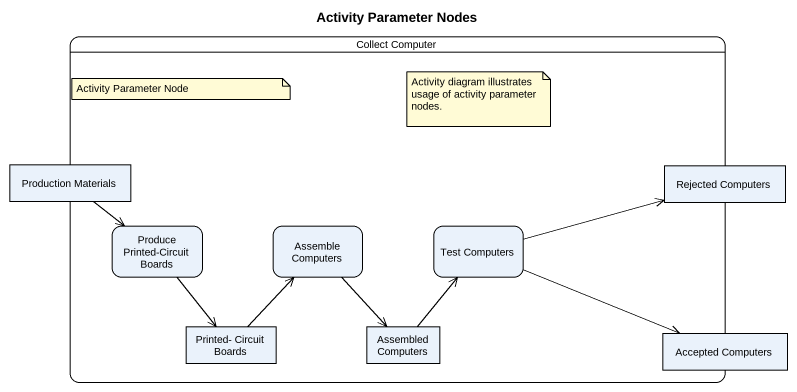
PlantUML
@startuml
title Activity Parameter Nodes
hide empty description
state "Collect Computer" as Collect_Computer {
  state "Production Materials" as Production_Materials <<object>>
  state "Rejected Computers" as Rejected_Computers <<object>>
  state "Produce Printed-Circuit Boards" as Produce_Printed_Circuit
  state "Assemble Computers" as Assemble_Computers
  state "Test Computers" as Test_Computers
  state "Printed- Circuit Boards" as Printed_Circuit_Boards <<object>>
  state "Assembled Computers" as Assembled_Computers <<object>>
  state "Accepted Computers" as Accepted_Computers <<object>>
}
Production_Materials --> Produce_Printed_Circuit
Produce_Printed_Circuit --> Printed_Circuit_Boards
Assemble_Computers --> Assembled_Computers
Test_Computers -right-> Rejected_Computers
Test_Computers -right-> Accepted_Computers
Printed_Circuit_Boards -up-> Assemble_Computers
Assembled_Computers -up-> Test_Computers
note as N1
  Activity Parameter Node
end note
note as N2
  Activity diagram illustrates usage of activity parameter nodes.
end note
@enduml
